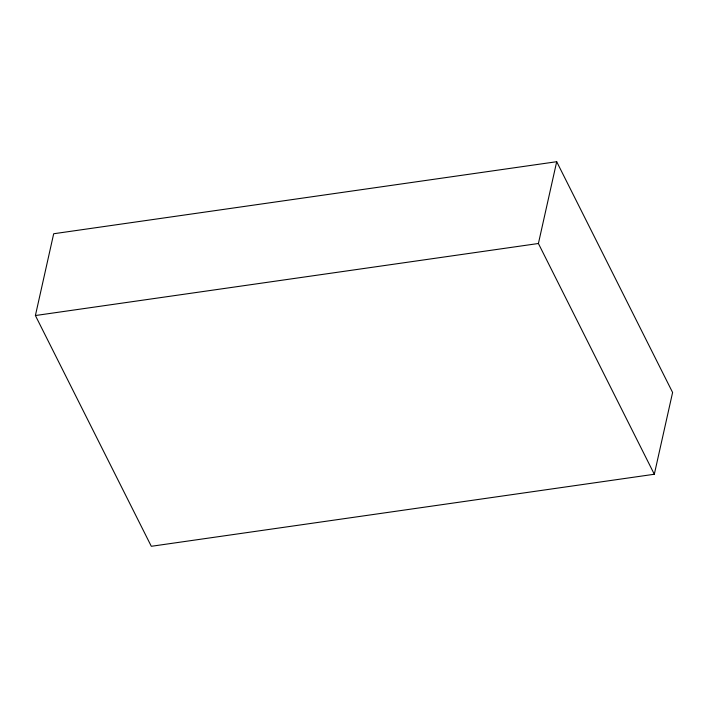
<?xml version="1.0" encoding="UTF-8"?>
<svg xmlns="http://www.w3.org/2000/svg" width="708" height="708" viewBox="0 0 708 708"><rect width="100%" height="100%" fill="white"/><g stroke="black" fill="none" stroke-linecap="round" stroke-linejoin="round"><path stroke-width="1.06" d="M35.4 315.538L53.684 233.746L556.692 161.707L672.6 392.462L654.316 474.254L151.308 546.293L35.4 315.538L538.407 243.499L556.692 161.707M538.407 243.499L654.316 474.254"/></g></svg>
